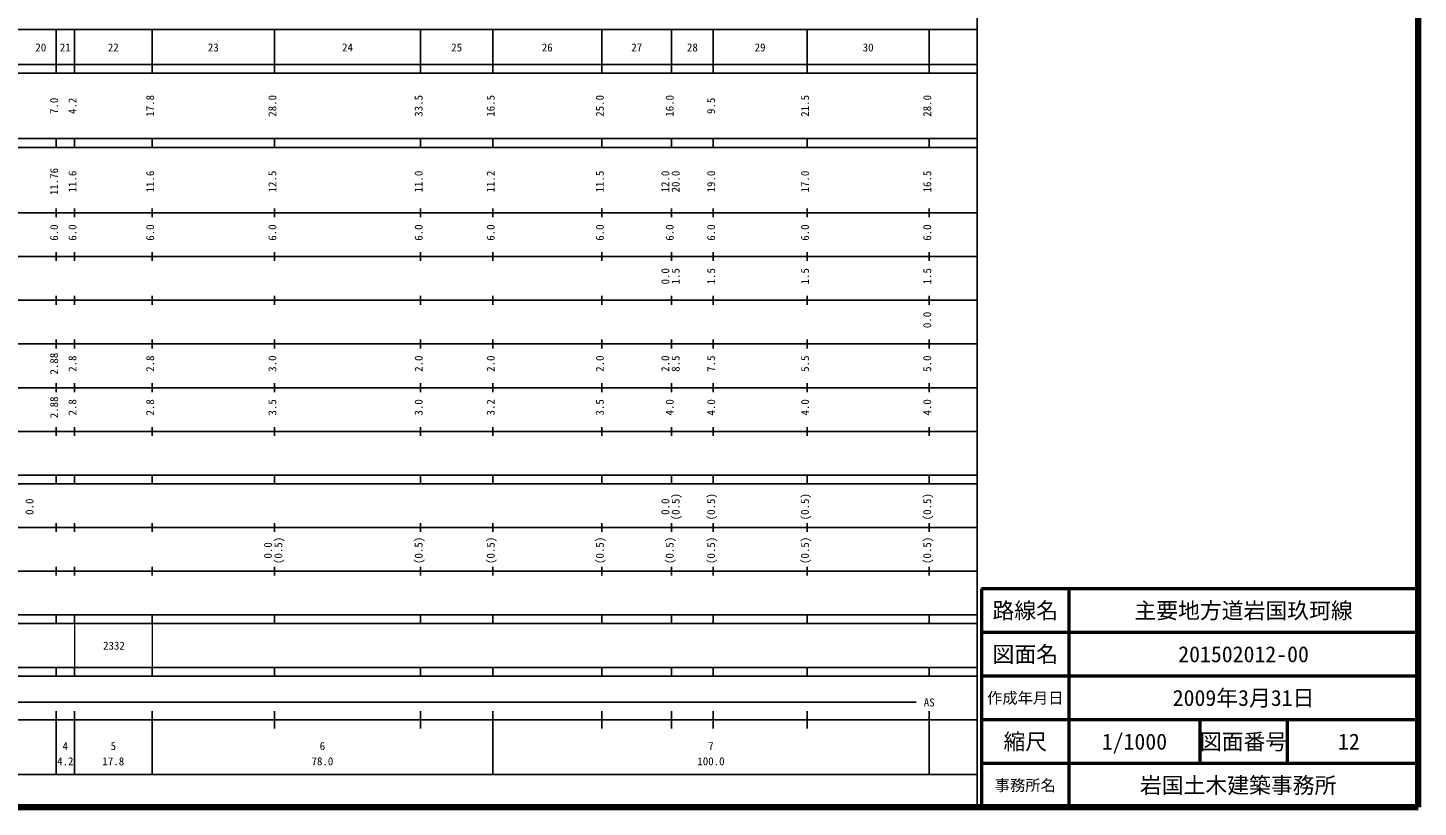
# Model space of a CAD drawing. Units: millimetres on the paper, enlarged 1000 times. Extents: x 40000 to 680000, y 20000 to 380000.
# Drawn here: x 361518 to 680000, y 20000 to 198357 of the extents above; entities that cross this region are included whole.
import ezdxf
from ezdxf.enums import TextEntityAlignment as Align

# ---------------------------------------------------------------- set-up
doc = ezdxf.new("R2010")
doc.units = ezdxf.units.MM
doc.header["$LTSCALE"] = 1000
for name, color, linetype, lineweight in [('M-TTL', 2, 'Continuous', 140), ('M-TTL-BAND', 7, 'Continuous', 25), ('M-TTL-FRAM', 2, 'Continuous', 50), ('M-TTL-LINE', 7, 'Continuous', 50)]:
    doc.layers.add(name, color=color, linetype=linetype, lineweight=lineweight)
doc.layers.add('M-TTL-TXT', color=7, linetype='Continuous')
doc.styles.add('ＭＳ ゴシック', font='')
doc.styles.get('ＭＳ ゴシック').set_extended_font_data('MS Gothic')

msp = doc.modelspace()

# ---------------------------------------------------------------- linework, layer by layer
at = {"layer": 'M-TTL'}
for p, q in [((680000, 20000), (680000, 380000)), ((40000, 20000), (680000, 20000))]:
    msp.add_line(p, q, dxfattribs=at)
at = {"layer": 'M-TTL-BAND'}
for p, q in [((579000, 20000), (579000, 370000)), ((68000, 198000), (579000, 198000)), ((368000, 188000), (368000, 198000)), ((372200, 188000), (372200, 198000)), ((390000, 188000), (390000, 198000)), ((418000, 188000), (418000, 198000)), ((451500, 188000), (451500, 198000)), ((468000, 188000), (468000, 198000)), ((493000, 188000), (493000, 198000)), ((509000, 188000), (509000, 198000)), ((518500, 188000), (518500, 198000)), ((540000, 188000), (540000, 198000)), ((568000, 188000), (568000, 198000)), ((40000, 190000), (579000, 190000)), ((40000, 188000), (579000, 188000)), ((40000, 173000), (579000, 173000)), ((368000, 171000), (368000, 173000)), ((372200, 171000), (372200, 173000)), ((390000, 171000), (390000, 173000)), ((418000, 171000), (418000, 173000)), ((451500, 171000), (451500, 173000)), ((468000, 171000), (468000, 173000)), ((493000, 171000), (493000, 173000)), ((509000, 171000), (509000, 173000)), ((518500, 171000), (518500, 173000)), ((540000, 171000), (540000, 173000)), ((568000, 171000), (568000, 173000)), ((40000, 171000), (579000, 171000)), ((368000, 155000), (368000, 157000)), ((372200, 155000), (372200, 157000)), ((390000, 155000), (390000, 157000)), ((418000, 155000), (418000, 157000)), ((451500, 155000), (451500, 157000)), ((468000, 155000), (468000, 157000)), ((493000, 155000), (493000, 157000)), ((509000, 155000), (509000, 157000)), ((518500, 155000), (518500, 157000)), ((540000, 155000), (540000, 157000)), ((568000, 155000), (568000, 157000)), ((40000, 156000), (579000, 156000)), ((368000, 145000), (368000, 147000)), ((372200, 145000), (372200, 147000)), ((390000, 145000), (390000, 147000)), ((418000, 145000), (418000, 147000)), ((451500, 145000), (451500, 147000)), ((468000, 145000), (468000, 147000)), ((493000, 145000), (493000, 147000)), ((509000, 145000), (509000, 147000)), ((518500, 145000), (518500, 147000)), ((540000, 145000), (540000, 147000)), ((568000, 145000), (568000, 147000)), ((46000, 146000), (579000, 146000)), ((368000, 135000), (368000, 137000)), ((372200, 135000), (372200, 137000)), ((390000, 135000), (390000, 137000)), ((418000, 135000), (418000, 137000)), ((451500, 135000), (451500, 137000)), ((468000, 135000), (468000, 137000)), ((493000, 135000), (493000, 137000)), ((509000, 135000), (509000, 137000)), ((518500, 135000), (518500, 137000)), ((540000, 135000), (540000, 137000)), ((568000, 135000), (568000, 137000)), ((52000, 136000), (579000, 136000)), ((46000, 126000), (579000, 126000)), ((368000, 125000), (368000, 127000)), ((372200, 125000), (372200, 127000)), ((390000, 125000), (390000, 127000)), ((418000, 125000), (418000, 127000)), ((451500, 125000), (451500, 127000)), ((468000, 125000), (468000, 127000)), ((493000, 125000), (493000, 127000)), ((509000, 125000), (509000, 127000)), ((518500, 125000), (518500, 127000)), ((540000, 125000), (540000, 127000)), ((568000, 125000), (568000, 127000)), ((52000, 116000), (579000, 116000)), ((368000, 115000), (368000, 117000)), ((372200, 115000), (372200, 117000)), ((390000, 115000), (390000, 117000)), ((418000, 115000), (418000, 117000)), ((451500, 115000), (451500, 117000)), ((468000, 115000), (468000, 117000)), ((493000, 115000), (493000, 117000)), ((509000, 115000), (509000, 117000)), ((518500, 115000), (518500, 117000)), ((540000, 115000), (540000, 117000)), ((568000, 115000), (568000, 117000)), ((46000, 106000), (579000, 106000)), ((368000, 105000), (368000, 107000)), ((372200, 105000), (372200, 107000)), ((390000, 105000), (390000, 107000)), ((418000, 105000), (418000, 107000)), ((451500, 105000), (451500, 107000)), ((468000, 105000), (468000, 107000)), ((493000, 105000), (493000, 107000)), ((509000, 105000), (509000, 107000)), ((518500, 105000), (518500, 107000)), ((540000, 105000), (540000, 107000)), ((568000, 105000), (568000, 107000)), ((40000, 96000), (579000, 96000)), ((368000, 94000), (368000, 96000)), ((372200, 94000), (372200, 96000)), ((390000, 94000), (390000, 96000)), ((418000, 94000), (418000, 96000)), ((451500, 94000), (451500, 96000)), ((468000, 94000), (468000, 96000)), ((493000, 94000), (493000, 96000)), ((509000, 94000), (509000, 96000)), ((518500, 94000), (518500, 96000)), ((540000, 94000), (540000, 96000)), ((568000, 94000), (568000, 96000)), ((40000, 94000), (579000, 94000)), ((49000, 84000), (579000, 84000)), ((368000, 83000), (368000, 85000)), ((372200, 83000), (372200, 85000)), ((390000, 83000), (390000, 85000)), ((418000, 83000), (418000, 85000)), ((451500, 83000), (451500, 85000)), ((468000, 83000), (468000, 85000)), ((493000, 83000), (493000, 85000)), ((509000, 83000), (509000, 85000)), ((518500, 83000), (518500, 85000)), ((540000, 83000), (540000, 85000)), ((568000, 83000), (568000, 85000)), ((40000, 74000), (579000, 74000)), ((368000, 73000), (368000, 75000)), ((372200, 73000), (372200, 75000)), ((390000, 73000), (390000, 75000)), ((418000, 73000), (418000, 75000)), ((451500, 73000), (451500, 75000)), ((468000, 73000), (468000, 75000)), ((493000, 73000), (493000, 75000)), ((509000, 73000), (509000, 75000)), ((518500, 73000), (518500, 75000)), ((540000, 73000), (540000, 75000)), ((568000, 73000), (568000, 75000)), ((40000, 64000), (579000, 64000)), ((368000, 62000), (368000, 64000)), ((372200, 62000), (372200, 64000)), ((390000, 62000), (390000, 64000)), ((418000, 62000), (418000, 64000)), ((451500, 62000), (451500, 64000)), ((468000, 62000), (468000, 64000)), ((493000, 62000), (493000, 64000)), ((509000, 62000), (509000, 64000)), ((518500, 62000), (518500, 64000)), ((540000, 62000), (540000, 64000)), ((568000, 62000), (568000, 64000)), ((40000, 62000), (579000, 62000)), ((40000, 52000), (579000, 52000)), ((368000, 50000), (368000, 52000)), ((372200, 50000), (372200, 52000)), ((390000, 50000), (390000, 52000)), ((418000, 50000), (418000, 52000)), ((451500, 50000), (451500, 52000)), ((468000, 50000), (468000, 52000)), ((493000, 50000), (493000, 52000)), ((509000, 50000), (509000, 52000)), ((518500, 50000), (518500, 52000)), ((540000, 50000), (540000, 52000)), ((568000, 50000), (568000, 52000)), ((40000, 50000), (579000, 50000)), ((71000, 44000), (565000, 44000)), ((368000, 27500), (368000, 42000)), ((372200, 27500), (372200, 42000)), ((390000, 27500), (390000, 42000)), ((418000, 38000), (418000, 42000)), ((451500, 38000), (451500, 42000)), ((468000, 27500), (468000, 42000)), ((493000, 38000), (493000, 42000)), ((509000, 38000), (509000, 42000)), ((518500, 38000), (518500, 42000)), ((540000, 38000), (540000, 42000)), ((568000, 27500), (568000, 42000)), ((40000, 40000), (579000, 40000)), ((68000, 27500), (579000, 27500))]:
    msp.add_line(p, q, dxfattribs=at)
at = {"layer": 'M-TTL-BAND', "lineweight": 13}
for p, q in [((372200, 62000), (372200, 52000)), ((390000, 62000), (390000, 52000))]:
    msp.add_line(p, q, dxfattribs=at)
at = {"layer": 'M-TTL-FRAM'}
for p, q in [((680000, 70000), (580000, 70000)), ((580000, 70000), (580000, 20000))]:
    msp.add_line(p, q, dxfattribs=at)
at = {"layer": 'M-TTL-LINE'}
for p, q in [((600000, 70000), (600000, 20000)), ((680000, 60000), (580000, 60000)), ((680000, 50000), (580000, 50000)), ((680000, 40000), (580000, 40000)), ((630000, 40000), (630000, 30000)), ((650000, 40000), (650000, 30000)), ((680000, 30000), (580000, 30000))]:
    msp.add_line(p, q, dxfattribs=at)

# ---------------------------------------------------------------- texts
at = {"layer": 'M-TTL-BAND', "style": 'ＭＳ ゴシック'}
for s, p in [('20', (364500, 192405)), ('21', (370100, 192405)), ('22', (381100, 192405)), ('23', (404000, 192405)), ('24', (434750, 192405)), ('25', (459750, 192405)), ('26', (480500, 192405)), ('27', (501000, 192405)), ('28', (513750, 192405)), ('29', (529250, 192405)), ('30', (554000, 192405)), ('2332', (381254, 55489)), ('AS', (568000, 42500)), ('4', (370100, 32523)), ('5', (381100, 32523)), ('6', (429000, 32523)), ('7', (518000, 32523)), ('4.2', (370100, 29033)), ('17.8', (381100, 29033)), ('78.0', (429000, 29033)), ('100.0', (518000, 29033))]:
    msp.add_text(s, height=1833, dxfattribs=at).set_placement(p, align=Align.BOTTOM_CENTER)
for s, p in [('7.0', (369000, 180500)), ('4.2', (373200, 180500)), ('17.8', (391000, 180500)), ('28.0', (419000, 180500)), ('33.5', (452500, 180500)), ('16.5', (469000, 180500)), ('25.0', (494000, 180500)), ('16.0', (510000, 180500)), ('9.5', (519500, 180500)), ('21.5', (541000, 180500)), ('28.0', (569000, 180500)), ('11.76', (369000, 163174)), ('11.6', (373200, 163174)), ('11.6', (391000, 163174)), ('12.5', (419000, 163174)), ('11.0', (452500, 163174)), ('11.2', (469000, 163174)), ('11.5', (494000, 163174)), ('12.0', (509000, 163174)), ('20.0', (511370, 163174)), ('19.0', (519500, 163174)), ('17.0', (541000, 163174)), ('16.5', (569000, 163174)), ('6.0', (369000, 151500)), ('6.0', (373200, 151500)), ('6.0', (391000, 151500)), ('6.0', (419000, 151500)), ('6.0', (452500, 151500)), ('6.0', (469000, 151500)), ('6.0', (494000, 151500)), ('6.0', (510000, 151500)), ('6.0', (519500, 151500)), ('6.0', (541000, 151500)), ('6.0', (569000, 151500)), ('0.0', (509000, 141500)), ('1.5', (511370, 141500)), ('1.5', (519500, 141500)), ('1.5', (541000, 141500)), ('1.5', (569000, 141500)), ('0.0', (569000, 131500)), ('2.88', (369000, 121500)), ('2.8', (373200, 121500)), ('2.8', (391000, 121500)), ('3.0', (419000, 121500)), ('2.0', (452500, 121500)), ('2.0', (469000, 121500)), ('2.0', (494000, 121500)), ('2.0', (509000, 121500)), ('8.5', (511370, 121500)), ('7.5', (519500, 121500)), ('5.5', (541000, 121500)), ('5.0', (569000, 121500)), ('2.88', (369000, 111500)), ('2.8', (373200, 111500)), ('2.8', (391000, 111500)), ('3.5', (419000, 111500)), ('3.0', (452500, 111500)), ('3.2', (469000, 111500)), ('3.5', (494000, 111500)), ('4.0', (510000, 111500)), ('4.0', (519500, 111500)), ('4.0', (541000, 111500)), ('4.0', (569000, 111500)), ('0.0', (363370, 88764)), ('0.0', (509000, 88764)), ('(0.5)', (511370, 88764)), ('(0.5)', (519500, 88764)), ('(0.5)', (541000, 88764)), ('(0.5)', (569000, 88764)), ('0.0', (418000, 78764)), ('(0.5)', (420370, 78764)), ('(0.5)', (452500, 78764)), ('(0.5)', (469000, 78764)), ('(0.5)', (494000, 78764)), ('(0.5)', (510000, 78764)), ('(0.5)', (519500, 78764)), ('(0.5)', (541000, 78764)), ('(0.5)', (569000, 78764))]:
    msp.add_text(s, height=1833, rotation=90, dxfattribs=at).set_placement(p, align=Align.BOTTOM_CENTER)
at = {"layer": 'M-TTL-TXT', "style": 'ＭＳ ゴシック'}
for s, height, p in [('路線名', 3666, (590000, 65000)), ('路線名', 3666, (590000, 65000)), ('主要地方道岩国玖珂線', 3666, (640000, 65000)), ('図面名', 3666, (590000, 55000)), ('図面名', 3666, (590000, 55000)), ('201502012-00', 3666, (640000, 55000)), ('作成年月日', 2566, (590000, 45000)), ('作成年月日', 2566, (590000, 45000)), ('2009年3月31日', 3666, (640000, 45000)), ('縮尺', 3666, (590000, 35000)), ('縮尺', 3666, (590000, 35000)), ('1/1000', 3666, (615000, 35000)), ('図面番号', 3666, (640000, 35000)), ('図面番号', 3666, (640000, 35000)), ('12', 3666, (664125, 35000)), ('事務所名', 2566, (590000, 25000)), ('事務所名', 2566, (590000, 25000)), ('岩国土木建築事務所 ', 3666, (640000, 25000))]:
    msp.add_text(s, height=height, dxfattribs=at).set_placement(p, align=Align.MIDDLE_CENTER)

doc.saveas('drawing.dxf')
